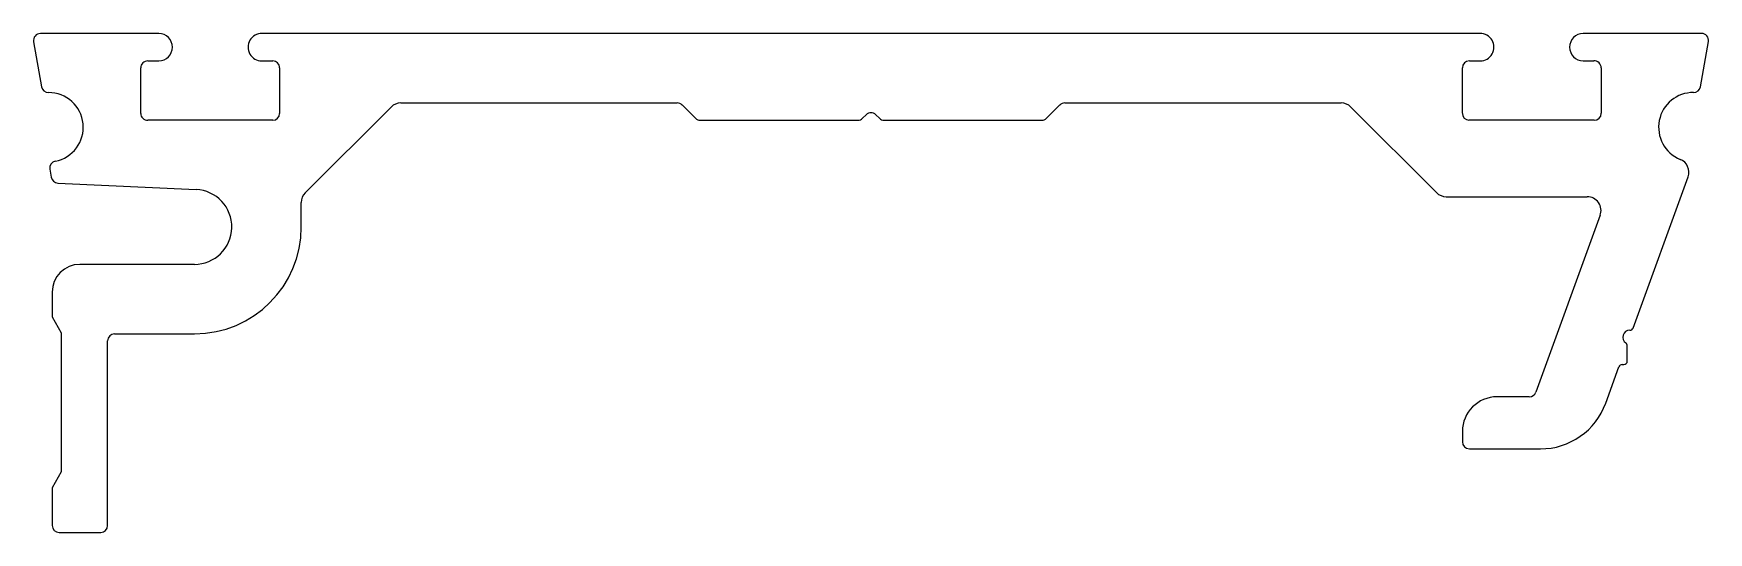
# Model space of a CAD drawing. Extents: x -27.7 to 33.6, y 2.3 to 20.6.
import ezdxf

# ---------------------------------------------------------------- set-up
doc = ezdxf.new("R2010")
doc.units = 0
doc.layers.get('0').update_dxf_attribs({"linetype": 'CONTINUOUS'})

msp = doc.modelspace()

# ---------------------------------------------------------------- linework, layer by layer
for p, q in [((-27.703, 20.255), (-27.411, 18.604)), ((-23.125, 20.553), (-27.452, 20.553)), ((25.228, 20.553), (-19.346, 20.553)), ((33.334, 20.555), (29.007, 20.555)), ((33.293, 18.605), (33.584, 20.256)), ((-23.78, 17.632), (-23.78, 19.297)), ((-23.526, 19.551), (-23.125, 19.551)), ((-19.355, 19.551), (-18.954, 19.551)), ((-18.7, 19.297), (-18.7, 17.632)), ((24.582, 17.634), (24.582, 19.299)), ((24.836, 19.553), (25.236, 19.553)), ((29.007, 19.552), (29.393, 19.553)), ((29.661, 19.299), (29.662, 17.634)), ((-17.761, 14.726), (-14.622, 17.865)), ((-14.263, 18.013), (-4.149, 18.013)), ((-3.97, 17.939), (-3.484, 17.453)), ((9.365, 17.453), (9.851, 17.939)), ((10.031, 18.013), (20.144, 18.013)), ((20.503, 17.865), (23.635, 14.733)), ((-18.954, 17.378), (-23.526, 17.378)), ((-3.304, 17.378), (2.455, 17.378)), ((2.634, 17.453), (2.761, 17.58)), ((3.12, 17.58), (3.247, 17.453)), ((3.427, 17.378), (9.186, 17.378)), ((29.408, 17.38), (24.821, 17.38)), ((-27.108, 15.586), (-27.056, 15.293)), ((-26.818, 15.083), (-21.757, 14.848)), ((30.827, 9.778), (32.838, 15.305)), ((-17.909, 13.472), (-17.909, 14.367)), ((23.994, 14.584), (29.147, 14.584)), ((29.625, 13.903), (27.269, 7.43)), ((-21.82, 12.107), (-26.009, 12.107)), ((-27.025, 11.091), (-27.025, 10.182)), ((-27.025, 10.182), (-26.689, 9.6)), ((-26.689, 9.6), (-26.689, 4.52)), ((-24.993, 2.551), (-24.993, 9.313)), ((-24.739, 9.567), (-21.814, 9.567)), ((30.617, 8.567), (30.617, 9.126)), ((29.826, 7.029), (30.309, 8.357)), ((30.429, 8.44), (30.49, 8.44)), ((27.03, 7.262), (25.852, 7.262)), ((24.582, 5.992), (24.582, 5.611)), ((24.836, 5.357), (27.439, 5.357)), ((-26.689, 4.52), (-27.025, 3.937)), ((-27.025, 3.937), (-27.025, 2.551)), ((-26.771, 2.297), (-25.247, 2.297))]:
    msp.add_line(p, q)
for centre, radius, start, end in [((-27.452, 20.299), 0.254, 90, 190), ((-23.125, 20.052), 0.501, 270, 90), ((-19.355, 20.052), 0.501, 89.05841, 270), ((25.237, 20.053), 0.5, 269.92056, 91.02213), ((29.007, 20.053), 0.501, 90, 270), ((33.334, 20.301), 0.254, 350, 90), ((-23.526, 19.297), 0.254, 89.99117, 179.99491), ((-18.954, 19.297), 0.254, 359.99491, 90), ((24.836, 19.299), 0.254, 90, 180), ((29.407, 19.298), 0.255, 0.06759, 93.18191), ((-27.161, 18.648), 0.254, 190, 270.40614), ((-27.155, 17.124), 1.27, 281.25831, 90.19964), ((33.032, 17.125), 1.27, 89.60761, 247.81545), ((33.043, 18.649), 0.254, 269.60941, 350), ((-14.263, 17.505), 0.508, 90, 135), ((-4.149, 17.759), 0.254, 45, 90), ((10.031, 17.759), 0.254, 90, 135), ((20.144, 17.505), 0.508, 45, 90), ((-23.526, 17.632), 0.254, 179.99491, 270), ((-18.954, 17.632), 0.254, 270, 359.99491), ((-3.304, 17.632), 0.254, 225, 270), ((2.455, 17.632), 0.254, 270, 315), ((2.941, 17.4), 0.254, 45, 135), ((3.427, 17.632), 0.254, 225, 270), ((9.186, 17.632), 0.254, 270, 315), ((24.836, 17.634), 0.255, 180.0808, 266.49452), ((29.408, 17.634), 0.254, 270, 0), ((32.361, 15.479), 0.508, 339.99935, 67.81481), ((-26.858, 15.63), 0.254, 101.25831, 190), ((-26.806, 15.337), 0.254, 190, 267.33997), ((-21.82, 13.478), 1.371, 270, 87.33997), ((-17.401, 14.367), 0.508, 135, 180), ((23.994, 15.092), 0.508, 225, 270), ((29.147, 14.076), 0.508, 340, 90), ((-21.814, 13.472), 3.905, 270, 360), ((-26.009, 11.091), 1.016, 90, 180), ((-24.739, 9.313), 0.254, 90, 180), ((30.704, 9.441), 0.254, 89.47121, 235.851), ((30.49, 9.126), 0.127, 0, 55.851), ((30.707, 9.822), 0.127, 269.4712, 339.99998), ((30.429, 8.313), 0.127, 90, 159.99999), ((30.49, 8.567), 0.127, 270, 0), ((27.03, 7.516), 0.254, 270, 340), ((25.852, 5.992), 1.27, 90, 180), ((27.439, 7.897), 2.54, 270, 339.99999), ((24.836, 5.611), 0.254, 180, 270), ((-26.771, 2.551), 0.254, 180, 270), ((-25.247, 2.551), 0.254, 270, 360)]:
    msp.add_arc(centre, radius, start, end)

doc.saveas('drawing.dxf')
